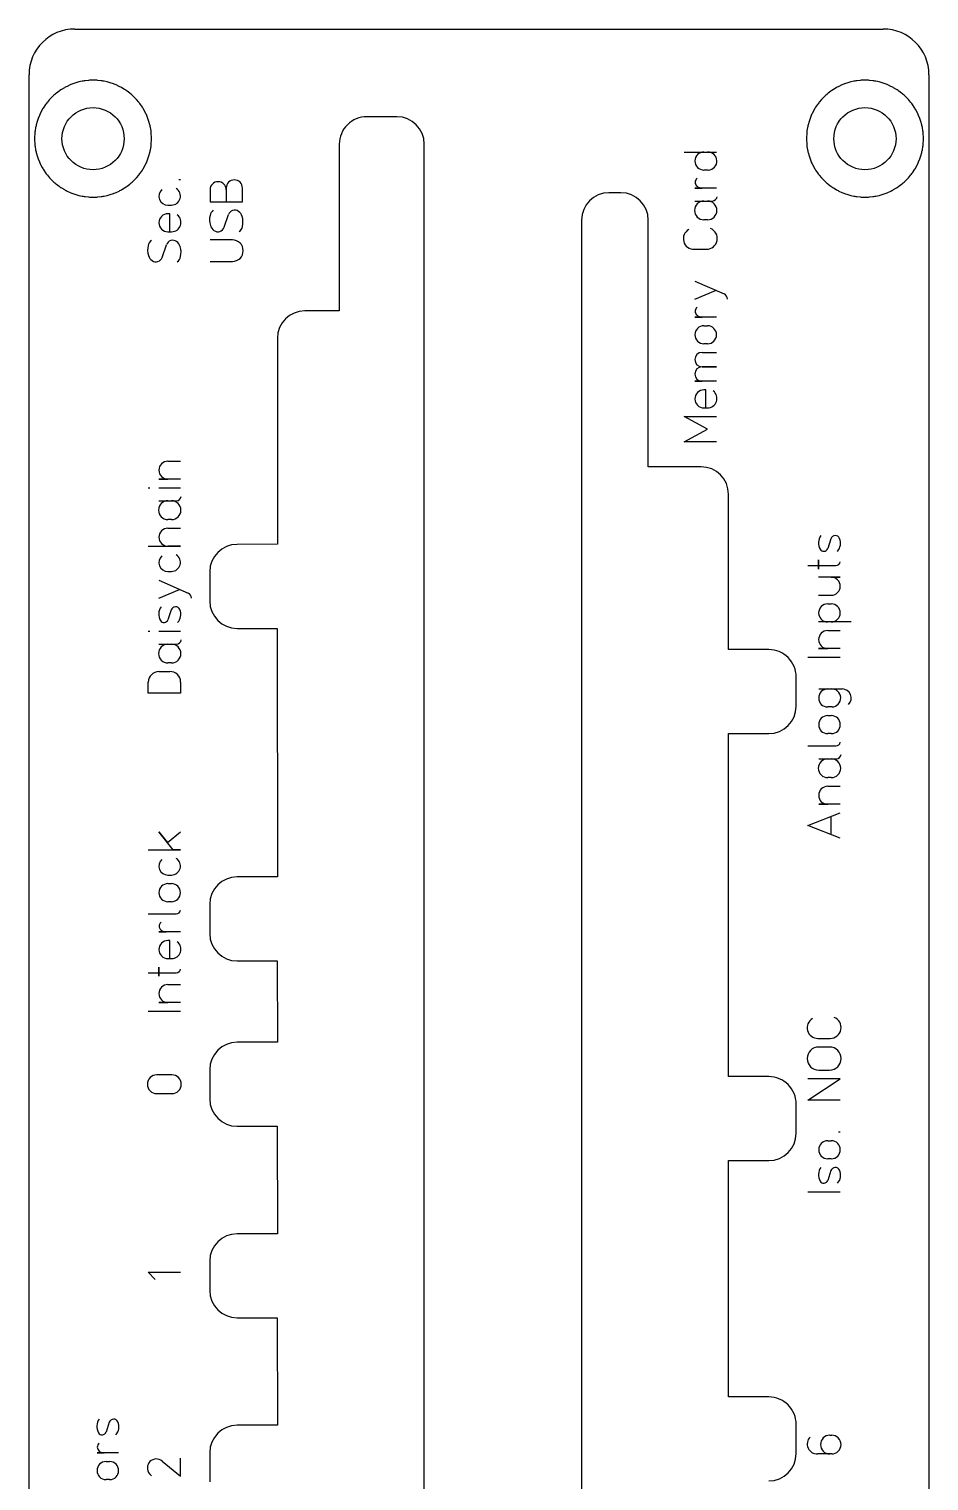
# Model space of a CAD drawing. Header units: millimetres. Extents: x 0 to 49, y 0 to 165.
# Drawn here: x 0 to 49.2, y 85.5 to 165 of the extents above; entities that cross this region are included whole.
import ezdxf

# ---------------------------------------------------------------- set-up
doc = ezdxf.new("R2010")
doc.units = ezdxf.units.MM
doc.layers.add('Gravur', color=7, linetype='CONTINUOUS')
doc.layers.add('Kontur', color=7, linetype='CONTINUOUS')

msp = doc.modelspace()

# ---------------------------------------------------------------- linework, layer by layer
at = {"layer": 'Gravur', "color": 7, "linetype": 'CONTINUOUS'}
for p, q in [((35.828, 158.26978), (37.10994, 158.26978)), ((36.91272, 158.26978), (37.603, 158.26978)), ((8.284, 156.74367), (8.18539, 156.74367)), ((37.14939, 157.28367), (36.91272, 157.28367)), ((9.898, 156.2025), (9.898, 155.55167)), ((10.7855, 156.30111), (10.7855, 155.55167)), ((11.673, 155.55167), (11.673, 156.30111)), ((37.603, 156.29767), (36.41967, 156.29767)), ((36.41967, 156.29767), (36.81411, 156.29767)), ((7.59472, 155.36367), (7.79194, 155.36367)), ((9.898, 155.55167), (11.673, 155.55167)), ((36.41967, 155.58822), (37.10994, 155.58822)), ((36.91272, 155.58822), (37.38606, 155.58822)), ((7.69333, 154.89078), (7.59472, 154.89078)), ((7.69333, 153.90467), (7.69333, 154.89078)), ((10.66717, 154.15161), (10.90383, 154.84189)), ((37.10994, 154.56267), (36.91272, 154.56267)), ((7.59472, 153.90467), (7.79194, 153.90467)), ((11.12078, 153.461), (9.898, 153.461)), ((7.28017, 152.50361), (7.51683, 153.19389)), ((36.38022, 152.94567), (37.05078, 152.94567)), ((9.898, 152.27767), (11.12078, 152.27767)), ((36.41867, 151.21078), (38.01617, 150.50078)), ((36.41867, 150.22467), (37.54283, 150.698)), ((37.602, 149.23767), (36.41867, 149.23767)), ((36.41867, 149.23767), (36.81311, 149.23767)), ((36.91172, 148.76378), (37.10894, 148.76378)), ((36.81211, 147.30344), (37.601, 147.30344)), ((37.10894, 147.77767), (36.91172, 147.77767)), ((36.81211, 146.51456), (37.601, 146.51456)), ((37.601, 146.51456), (36.81211, 146.51456)), ((37.601, 145.72567), (36.41767, 145.72567)), ((36.41767, 145.72567), (36.81211, 145.72567)), ((37.00833, 145.25178), (36.90972, 145.25178)), ((37.00833, 144.26567), (37.00833, 145.25178)), ((36.90972, 144.26567), (37.10694, 144.26567)), ((37.10694, 143.10194), (35.825, 143.79222)), ((35.825, 143.79222), (37.6, 143.79222)), ((35.825, 142.41167), (37.10694, 143.10194)), ((37.6, 142.41167), (35.825, 142.41167)), ((7.59372, 141.35178), (8.284, 141.35178)), ((6.509, 139.89267), (6.60761, 139.89267)), ((8.284, 140.36567), (7.10067, 140.36567)), ((7.10067, 140.36567), (7.59372, 140.36567)), ((7.10067, 139.89267), (8.284, 139.89267)), ((7.10067, 139.18322), (7.79094, 139.18322)), ((7.59372, 139.18322), (8.06706, 139.18322)), ((7.79094, 138.15767), (7.59372, 138.15767)), ((7.59372, 137.68478), (8.284, 137.68478)), ((6.509, 136.69867), (8.284, 136.69867)), ((8.284, 136.69867), (7.59372, 136.69867)), ((43.85822, 137.10594), (43.68072, 136.57344)), ((43.18767, 135.64717), (43.18767, 135.943)), ((43.18767, 135.943), (43.18767, 135.44994)), ((7.59472, 135.31867), (7.79194, 135.31867)), ((42.596, 135.64717), (43.18767, 135.64717)), ((43.18767, 135.44994), (43.18767, 135.64717)), ((43.18767, 135.64717), (44.13433, 135.64717)), ((7.10167, 134.84578), (8.69917, 134.13578)), ((7.10167, 133.85967), (8.22583, 134.333)), ((44.371, 134.99678), (43.18767, 134.99678)), ((43.87794, 134.99678), (44.371, 134.99678)), ((43.18767, 134.01067), (43.87794, 134.01067)), ((43.68072, 133.53778), (43.87794, 133.53778)), ((7.77222, 133.20794), (7.59472, 132.67544)), ((6.51, 132.04367), (6.60861, 132.04367)), ((7.10167, 132.04367), (8.285, 132.04367)), ((43.87794, 132.55167), (43.18767, 132.55167)), ((44.96267, 132.55167), (43.68072, 132.55167)), ((43.68072, 132.07878), (44.371, 132.07878)), ((7.10167, 131.33322), (7.79194, 131.33322)), ((7.59472, 131.33322), (8.06806, 131.33322)), ((42.596, 130.61967), (44.371, 130.61967)), ((44.371, 131.09267), (43.18767, 131.09267)), ((43.18767, 131.09267), (43.68072, 131.09267)), ((7.10267, 129.834), (7.69433, 129.834)), ((7.79194, 130.30767), (7.59472, 130.30767)), ((6.511, 128.65067), (6.511, 129.26206)), ((8.286, 129.26206), (8.286, 128.65067)), ((43.18867, 128.88478), (43.87894, 128.88478)), ((43.68172, 128.88478), (44.47061, 128.88478)), ((8.286, 128.65067), (6.511, 128.65067)), ((43.91839, 127.89867), (43.68172, 127.89867)), ((43.68172, 127.42478), (43.87894, 127.42478)), ((43.87894, 126.43867), (43.68172, 126.43867)), ((42.597, 125.76767), (44.13533, 125.76767)), ((43.18967, 125.05722), (43.87994, 125.05722)), ((43.68272, 125.05722), (44.15606, 125.05722)), ((43.87994, 124.03167), (43.68272, 124.03167)), ((43.68272, 123.55778), (44.373, 123.55778)), ((44.373, 122.57167), (43.18967, 122.57167)), ((43.18967, 122.57167), (43.68272, 122.57167)), ((42.598, 121.40794), (44.373, 122.09822)), ((43.87994, 120.91489), (43.87994, 121.901)), ((7.88856, 120.08267), (7.09967, 121.06878)), ((7.09967, 121.06878), (7.573, 120.47711)), ((7.573, 120.47711), (8.283, 121.06878)), ((44.373, 120.71767), (42.598, 121.40794)), ((6.508, 120.08267), (8.283, 120.08267)), ((8.283, 120.08267), (7.88856, 120.08267)), ((7.59372, 118.70267), (7.79094, 118.70267)), ((7.59372, 118.22978), (7.79094, 118.22978)), ((7.79094, 117.24367), (7.59372, 117.24367)), ((6.51, 116.57367), (8.04833, 116.57367)), ((8.285, 115.58767), (7.10167, 115.58767)), ((7.10167, 115.58767), (7.49611, 115.58767)), ((7.69333, 115.11378), (7.59472, 115.11378)), ((7.69333, 114.12767), (7.69333, 115.11378)), ((7.10267, 113.35817), (7.10267, 113.654)), ((7.10267, 113.654), (7.10267, 113.16094)), ((7.59472, 114.12767), (7.79194, 114.12767)), ((6.511, 113.35817), (7.10267, 113.35817)), ((7.10267, 113.16094), (7.10267, 113.35817)), ((7.10267, 113.35817), (8.04933, 113.35817)), ((7.59572, 112.70678), (8.286, 112.70678)), ((6.511, 111.24667), (8.286, 111.24667)), ((8.286, 111.72067), (7.10267, 111.72067)), ((7.10267, 111.72067), (7.59572, 111.72067)), ((43.15022, 109.76367), (43.82078, 109.76367)), ((43.78133, 109.29089), (43.18967, 109.29089)), ((7.81267, 107.76322), (6.98433, 107.76322)), ((42.598, 106.37267), (44.373, 107.556)), ((44.373, 107.556), (42.598, 107.556)), ((43.18967, 108.02867), (43.78133, 108.02867)), ((6.98433, 106.73767), (7.81267, 106.73767)), ((44.373, 106.37267), (42.598, 106.37267)), ((43.68272, 104.16278), (43.87994, 104.16278)), ((44.373, 104.63667), (44.27439, 104.63667)), ((43.87994, 103.17667), (43.68272, 103.17667)), ((43.86022, 102.52494), (43.68272, 101.99244)), ((42.598, 101.36067), (44.373, 101.36067)), ((6.90544, 96.57367), (6.511, 96.96811)), ((6.511, 96.96811), (8.286, 96.96811)), ((4.38822, 88.75394), (4.21072, 88.22144)), ((43.80106, 88.04422), (43.89967, 88.04422)), ((4.901, 87.07767), (3.71767, 87.07767)), ((3.71767, 87.07767), (4.11211, 87.07767)), ((7.28017, 86.626), (8.286, 85.79767)), ((8.286, 85.79767), (8.286, 86.78378)), ((43.89967, 87.01867), (43.1305, 87.01867)), ((4.21072, 86.60478), (4.40794, 86.60478)), ((6.6885, 85.81739), (6.58989, 85.93572)), ((4.40794, 85.61867), (4.21072, 85.61867))]:
    msp.add_line(p, q, dxfattribs=at)
for centre, radius, start, end in [((36.91272, 157.77672), 0.49306, 90, 270), ((37.12967, 157.77672), 0.49345, -87.70939, 92.29061), ((10.34175, 156.2025), 0.44375, 0, 180), ((11.22925, 156.30111), 0.44375, 0, 180), ((36.71635, 156.61322), 0.28085, 129.42406, 230.57594), ((7.59134, 155.85263), 0.48898, 132.74595, 270.39666), ((7.79154, 155.85362), 0.48996, 270.04758, 418.39092), ((36.8141, 156.73349), 0.43583, 230.69073, 270.00162), ((37.35953, 155.87416), 0.28717, 275.29897, 350.11981), ((10.3554, 154.70351), 0.46798, 126.73449, 167.79505), ((11.24564, 154.72626), 0.36084, 54.32844, 161.30934), ((11.14863, 154.59131), 0.52704, 16.75938, 54.31597), ((36.91272, 155.07544), 0.51278, 90, 270), ((37.10994, 155.07544), 0.51278, -90, 90), ((7.59472, 154.39772), 0.49306, 90, 270), ((7.79236, 154.42171), 0.51704, 269.95424, 412.44599), ((10.98628, 154.56485), 1.11392, 167.68434, 196.40648), ((10.42237, 154.40219), 0.52704, 196.75938, 234.31597), ((10.32536, 154.26724), 0.36084, 234.32844, 341.30934), ((11.2156, 154.28999), 0.46798, 306.73449, 347.79505), ((10.58472, 154.42865), 1.11392, -12.31566, 16.40648), ((6.9684, 153.05551), 0.46798, 126.73449, 167.79505), ((7.85864, 153.07826), 0.36084, 54.32844, 161.30934), ((7.76163, 152.94331), 0.52704, 16.75938, 54.31597), ((11.12078, 152.86933), 0.59167, 270, 450), ((36.36318, 153.52372), 0.5783, 118.82122, 271.68902), ((37.04979, 153.53837), 0.5927, 270.09515, 428.42706), ((7.59928, 152.91685), 1.11392, 167.68434, 196.40648), ((7.03537, 152.75419), 0.52704, 196.75938, 234.31597), ((7.19772, 152.78065), 1.11392, -12.31566, 16.40648), ((6.93836, 152.61924), 0.36084, 234.32844, 341.30934), ((7.8286, 152.64199), 0.46798, 306.73449, 347.79505), ((37.89487, 150.22769), 0.29881, -0.58046, 66.05092), ((36.71535, 149.55322), 0.28085, 129.42406, 230.57594), ((36.91172, 148.27072), 0.49306, 90, 270), ((36.8131, 149.67349), 0.43583, 230.69073, 270.00162), ((37.10894, 148.27072), 0.49306, -90, 90), ((36.81211, 146.909), 0.39444, 90, 270), ((36.81211, 146.12011), 0.39444, 90, 270), ((36.90972, 144.75872), 0.49306, 90, 270), ((37.10736, 144.78271), 0.51704, 269.95424, 412.44599), ((7.59372, 140.85872), 0.49306, 90, 270), ((7.59372, 138.67044), 0.51278, 90, 270), ((7.79094, 138.67044), 0.51278, -90, 90), ((8.04053, 139.46916), 0.28717, 275.29897, 350.11981), ((7.59372, 137.19172), 0.49306, 90, 270), ((43.8748, 136.87775), 0.69866, 144.50145, 209.47297), ((44.09859, 137.02702), 0.25299, 22.94873, 161.82316), ((43.71484, 136.86359), 0.67009, 318.05192, 383.02344), ((7.59134, 135.80763), 0.48898, 132.74595, 270.39666), ((7.79154, 135.80862), 0.48996, 270.04758, 418.39092), ((43.46499, 136.64448), 0.22712, 209.10762, 341.77304), ((44.1344, 135.8877), 0.24053, 269.98432, 349.62682), ((43.87794, 134.50372), 0.49306, 270, 450), ((8.57787, 133.86269), 0.29881, -0.58046, 66.05092), ((43.68072, 133.04472), 0.49306, 90, 270), ((43.87794, 133.04472), 0.49306, -90, 90), ((7.7888, 132.97975), 0.69866, 144.50145, 209.47297), ((8.01259, 133.12902), 0.25299, 22.94873, 161.82316), ((7.62884, 132.96559), 0.67009, 318.05192, 383.02344), ((7.37899, 132.74648), 0.22712, 209.10762, 341.77304), ((43.68072, 131.58572), 0.49306, 90, 270), ((7.59472, 130.82044), 0.51278, 90, 270), ((7.79194, 130.82044), 0.51278, -90, 90), ((8.04153, 131.61916), 0.28717, 275.29897, 350.11981), ((7.10548, 129.23909), 0.59492, 90.27068, 177.78728), ((7.71468, 129.26304), 0.57132, -0.09907, 92.04111), ((43.68172, 128.39172), 0.49306, 90, 270), ((43.89867, 128.39172), 0.49345, -87.70939, 92.29061), ((44.47324, 128.38755), 0.49724, -44.87369, 90.30252), ((43.68172, 126.93172), 0.49306, 90, 270), ((43.87894, 126.93172), 0.49306, -90, 90), ((44.1354, 126.0082), 0.24053, 269.98432, 349.62682), ((43.68272, 124.54444), 0.51278, 90, 270), ((43.87994, 124.54444), 0.51278, -90, 90), ((44.12953, 125.34316), 0.28717, 275.29897, 350.11981), ((43.68272, 123.06472), 0.49306, 90, 270), ((7.59034, 119.19163), 0.48898, 132.74595, 270.39666), ((7.79054, 119.19262), 0.48996, 270.04758, 418.39092), ((7.59372, 117.73672), 0.49306, 90, 270), ((7.79094, 117.73672), 0.49306, -90, 90), ((7.39835, 115.90322), 0.28085, 129.42406, 230.57594), ((8.0484, 116.8142), 0.24053, 269.98432, 349.62682), ((7.4961, 116.02349), 0.43583, 230.69073, 270.00162), ((7.59472, 114.62072), 0.49306, 90, 270), ((7.79236, 114.64471), 0.51704, 269.95424, 412.44599), ((8.0494, 113.5987), 0.24053, 269.98432, 349.62682), ((7.59572, 112.21372), 0.49306, 90, 270), ((43.13318, 110.34172), 0.5783, 118.82122, 271.68902), ((43.81979, 110.35637), 0.5927, 270.09515, 428.42706), ((43.18967, 108.65978), 0.63111, 90, 270), ((43.78133, 108.65978), 0.63111, 270, 450), ((6.98433, 107.25044), 0.51278, 90, 270), ((7.81267, 107.25044), 0.51278, 270, 450), ((43.68272, 103.66972), 0.49306, 90, 270), ((43.87994, 103.66972), 0.49306, -90, 90), ((43.8768, 102.29675), 0.69866, 144.50145, 209.47297), ((44.10059, 102.44602), 0.25299, 22.94873, 161.82316), ((43.71684, 102.28259), 0.67009, 318.05192, 383.02344), ((43.46699, 102.06348), 0.22712, 209.10762, 341.77304), ((4.4048, 88.52575), 0.69866, 144.50145, 209.47297), ((3.99499, 88.29248), 0.22712, 209.10762, 341.77304), ((4.62859, 88.67502), 0.25299, 22.94873, 161.82316), ((4.24484, 88.51159), 0.67009, 318.05192, 383.02344), ((4.01435, 87.39322), 0.28085, 129.42406, 230.57594), ((43.10871, 87.56493), 0.5467, 135.86651, 272.28449), ((43.80106, 87.53144), 0.51278, 90, 270), ((43.89967, 87.53144), 0.51278, -90, 90), ((4.1121, 87.51349), 0.43583, 230.69073, 270.00162), ((6.96042, 86.25547), 0.48942, 49.20759, 220.79241), ((4.21072, 86.11172), 0.49306, 90, 270), ((4.40794, 86.11172), 0.49306, -90, 90)]:
    msp.add_arc(centre, radius, start, end, dxfattribs=at)
at = {"layer": 'Kontur', "color": 7, "linetype": 'CONTINUOUS'}
for p, q in [((2.5, 165), (2.5, 165)), ((2.5, 165), (46.72, 165)), ((0, 2.5), (0, 162.5)), ((2.72, 162.102), (2.666, 162.089)), ((2.72, 162.102), (2.666, 162.089)), ((2.9, 162.142), (2.72, 162.102)), ((2.9, 162.142), (2.72, 162.102)), ((2.954, 162.153), (2.9, 162.142)), ((2.954, 162.153), (2.9, 162.142)), ((3.008, 162.162), (2.954, 162.153)), ((3.008, 162.162), (2.954, 162.153)), ((3.062, 162.169), (3.008, 162.162)), ((3.062, 162.169), (3.008, 162.162)), ((3.245, 162.189), (3.062, 162.169)), ((3.245, 162.189), (3.062, 162.169)), ((3.299, 162.194), (3.245, 162.189)), ((3.299, 162.194), (3.245, 162.189)), ((3.353, 162.197), (3.299, 162.194)), ((3.353, 162.197), (3.299, 162.194)), ((3.408, 162.198), (3.353, 162.197)), ((3.408, 162.198), (3.353, 162.197)), ((3.592, 162.198), (3.408, 162.198)), ((3.592, 162.198), (3.408, 162.198)), ((3.646, 162.197), (3.592, 162.198)), ((3.646, 162.197), (3.592, 162.198)), ((3.7, 162.194), (3.646, 162.197)), ((3.7, 162.194), (3.646, 162.197)), ((3.755, 162.189), (3.7, 162.194)), ((3.755, 162.189), (3.7, 162.194)), ((3.938, 162.169), (3.755, 162.189)), ((3.938, 162.169), (3.755, 162.189)), ((3.993, 162.162), (3.938, 162.169)), ((3.993, 162.162), (3.938, 162.169)), ((4.047, 162.153), (3.993, 162.162)), ((4.047, 162.153), (3.993, 162.162)), ((4.1, 162.142), (4.047, 162.153)), ((4.1, 162.142), (4.047, 162.153)), ((4.28, 162.102), (4.1, 162.142)), ((4.28, 162.102), (4.1, 162.142)), ((4.332, 162.09), (4.28, 162.102)), ((4.332, 162.09), (4.28, 162.102)), ((44.94, 162.102), (44.886, 162.089)), ((44.94, 162.102), (44.886, 162.089)), ((45.12, 162.142), (44.94, 162.102)), ((45.12, 162.142), (44.94, 162.102)), ((45.174, 162.153), (45.12, 162.142)), ((45.174, 162.153), (45.12, 162.142)), ((45.228, 162.162), (45.174, 162.153)), ((45.228, 162.162), (45.174, 162.153)), ((45.282, 162.169), (45.228, 162.162)), ((45.282, 162.169), (45.228, 162.162)), ((45.465, 162.189), (45.282, 162.169)), ((45.465, 162.189), (45.282, 162.169)), ((45.519, 162.194), (45.465, 162.189)), ((45.519, 162.194), (45.465, 162.189)), ((45.573, 162.197), (45.519, 162.194)), ((45.573, 162.197), (45.519, 162.194)), ((45.628, 162.198), (45.573, 162.197)), ((45.628, 162.198), (45.573, 162.197)), ((45.812, 162.198), (45.628, 162.198)), ((45.812, 162.198), (45.628, 162.198)), ((45.866, 162.197), (45.812, 162.198)), ((45.866, 162.197), (45.812, 162.198)), ((45.92, 162.194), (45.866, 162.197)), ((45.92, 162.194), (45.866, 162.197)), ((45.975, 162.189), (45.92, 162.194)), ((45.975, 162.189), (45.92, 162.194)), ((46.158, 162.169), (45.975, 162.189)), ((46.158, 162.169), (45.975, 162.189)), ((46.213, 162.162), (46.158, 162.169)), ((46.213, 162.162), (46.158, 162.169)), ((46.267, 162.153), (46.213, 162.162)), ((46.267, 162.153), (46.213, 162.162)), ((46.32, 162.142), (46.267, 162.153)), ((46.32, 162.142), (46.267, 162.153)), ((46.5, 162.102), (46.32, 162.142)), ((46.5, 162.102), (46.32, 162.142)), ((46.552, 162.09), (46.5, 162.102)), ((46.552, 162.09), (46.5, 162.102)), ((49.22, 162.5), (49.22, 162.5)), ((49.22, 162.5), (49.22, 2.5)), ((1.363, 161.381), (1.23, 161.254)), ((1.363, 161.381), (1.23, 161.254)), ((1.41, 161.424), (1.363, 161.381)), ((1.41, 161.424), (1.363, 161.381)), ((1.452, 161.459), (1.41, 161.424)), ((1.452, 161.459), (1.41, 161.424)), ((1.495, 161.493), (1.452, 161.459)), ((1.495, 161.493), (1.452, 161.459)), ((1.642, 161.604), (1.495, 161.493)), ((1.642, 161.604), (1.495, 161.493)), ((1.681, 161.633), (1.642, 161.604)), ((1.681, 161.633), (1.642, 161.604)), ((1.773, 161.693), (1.681, 161.633)), ((1.773, 161.693), (1.681, 161.633)), ((1.931, 161.788), (1.773, 161.693)), ((1.931, 161.788), (1.773, 161.693)), ((1.978, 161.815), (1.931, 161.788)), ((1.978, 161.815), (1.931, 161.788)), ((2.027, 161.84), (1.978, 161.815)), ((2.027, 161.84), (1.978, 161.815)), ((2.076, 161.864), (2.027, 161.84)), ((2.076, 161.864), (2.027, 161.84)), ((2.243, 161.941), (2.076, 161.864)), ((2.243, 161.941), (2.076, 161.864)), ((2.287, 161.961), (2.243, 161.941)), ((2.287, 161.961), (2.243, 161.941)), ((2.338, 161.981), (2.287, 161.961)), ((2.338, 161.981), (2.287, 161.961)), ((2.389, 162), (2.338, 161.981)), ((2.389, 162), (2.338, 161.981)), ((2.563, 162.059), (2.389, 162)), ((2.563, 162.059), (2.389, 162)), ((2.614, 162.075), (2.563, 162.059)), ((2.614, 162.075), (2.563, 162.059)), ((2.666, 162.089), (2.614, 162.075)), ((2.666, 162.089), (2.614, 162.075)), ((4.385, 162.075), (4.332, 162.09)), ((4.385, 162.075), (4.332, 162.09)), ((4.437, 162.059), (4.385, 162.075)), ((4.437, 162.059), (4.385, 162.075)), ((4.611, 162), (4.437, 162.059)), ((4.611, 162), (4.437, 162.059)), ((4.656, 161.983), (4.611, 162)), ((4.656, 161.983), (4.611, 162)), ((4.707, 161.963), (4.656, 161.983)), ((4.707, 161.963), (4.656, 161.983)), ((4.757, 161.941), (4.707, 161.963)), ((4.757, 161.941), (4.707, 161.963)), ((4.924, 161.864), (4.757, 161.941)), ((4.924, 161.864), (4.757, 161.941)), ((4.973, 161.84), (4.924, 161.864)), ((4.973, 161.84), (4.924, 161.864)), ((5.021, 161.815), (4.973, 161.84)), ((5.021, 161.815), (4.973, 161.84)), ((5.069, 161.788), (5.021, 161.815)), ((5.069, 161.788), (5.021, 161.815)), ((5.227, 161.693), (5.069, 161.788)), ((5.227, 161.693), (5.069, 161.788)), ((5.268, 161.667), (5.227, 161.693)), ((5.268, 161.667), (5.227, 161.693)), ((5.314, 161.636), (5.268, 161.667)), ((5.314, 161.636), (5.268, 161.667)), ((5.358, 161.604), (5.314, 161.636)), ((5.358, 161.604), (5.314, 161.636)), ((5.505, 161.493), (5.358, 161.604)), ((5.505, 161.493), (5.358, 161.604)), ((5.555, 161.454), (5.505, 161.493)), ((5.555, 161.454), (5.505, 161.493)), ((5.597, 161.418), (5.555, 161.454)), ((5.597, 161.418), (5.555, 161.454)), ((5.637, 161.381), (5.597, 161.418)), ((5.637, 161.381), (5.597, 161.418)), ((5.77, 161.254), (5.637, 161.381)), ((5.77, 161.254), (5.637, 161.381)), ((43.583, 161.381), (43.45, 161.254)), ((43.583, 161.381), (43.45, 161.254)), ((43.63, 161.424), (43.583, 161.381)), ((43.63, 161.424), (43.583, 161.381)), ((43.672, 161.459), (43.63, 161.424)), ((43.672, 161.459), (43.63, 161.424)), ((43.715, 161.493), (43.672, 161.459)), ((43.715, 161.493), (43.672, 161.459)), ((43.862, 161.604), (43.715, 161.493)), ((43.862, 161.604), (43.715, 161.493)), ((43.901, 161.633), (43.862, 161.604)), ((43.901, 161.633), (43.862, 161.604)), ((43.993, 161.693), (43.901, 161.633)), ((43.993, 161.693), (43.901, 161.633)), ((44.151, 161.788), (43.993, 161.693)), ((44.151, 161.788), (43.993, 161.693)), ((44.198, 161.815), (44.151, 161.788)), ((44.198, 161.815), (44.151, 161.788)), ((44.247, 161.84), (44.198, 161.815)), ((44.247, 161.84), (44.198, 161.815)), ((44.296, 161.864), (44.247, 161.84)), ((44.296, 161.864), (44.247, 161.84)), ((44.463, 161.941), (44.296, 161.864)), ((44.463, 161.941), (44.296, 161.864)), ((44.507, 161.961), (44.463, 161.941)), ((44.507, 161.961), (44.463, 161.941)), ((44.558, 161.981), (44.507, 161.961)), ((44.558, 161.981), (44.507, 161.961)), ((44.609, 162), (44.558, 161.981)), ((44.609, 162), (44.558, 161.981)), ((44.783, 162.059), (44.609, 162)), ((44.783, 162.059), (44.609, 162)), ((44.834, 162.075), (44.783, 162.059)), ((44.834, 162.075), (44.783, 162.059)), ((44.886, 162.089), (44.834, 162.075)), ((44.886, 162.089), (44.834, 162.075)), ((46.605, 162.075), (46.552, 162.09)), ((46.605, 162.075), (46.552, 162.09)), ((46.657, 162.059), (46.605, 162.075)), ((46.657, 162.059), (46.605, 162.075)), ((46.831, 162), (46.657, 162.059)), ((46.831, 162), (46.657, 162.059)), ((46.876, 161.983), (46.831, 162)), ((46.876, 161.983), (46.831, 162)), ((46.927, 161.963), (46.876, 161.983)), ((46.927, 161.963), (46.876, 161.983)), ((46.977, 161.941), (46.927, 161.963)), ((46.977, 161.941), (46.927, 161.963)), ((47.144, 161.864), (46.977, 161.941)), ((47.144, 161.864), (46.977, 161.941)), ((47.193, 161.84), (47.144, 161.864)), ((47.193, 161.84), (47.144, 161.864)), ((47.241, 161.815), (47.193, 161.84)), ((47.241, 161.815), (47.193, 161.84)), ((47.289, 161.788), (47.241, 161.815)), ((47.289, 161.788), (47.241, 161.815)), ((47.447, 161.693), (47.289, 161.788)), ((47.447, 161.693), (47.289, 161.788)), ((47.488, 161.667), (47.447, 161.693)), ((47.488, 161.667), (47.447, 161.693)), ((47.534, 161.636), (47.488, 161.667)), ((47.534, 161.636), (47.488, 161.667)), ((47.578, 161.604), (47.534, 161.636)), ((47.578, 161.604), (47.534, 161.636)), ((47.725, 161.493), (47.578, 161.604)), ((47.725, 161.493), (47.578, 161.604)), ((47.775, 161.454), (47.725, 161.493)), ((47.775, 161.454), (47.725, 161.493)), ((47.817, 161.418), (47.775, 161.454)), ((47.817, 161.418), (47.775, 161.454)), ((47.857, 161.381), (47.817, 161.418)), ((47.857, 161.381), (47.817, 161.418)), ((47.99, 161.254), (47.857, 161.381)), ((47.99, 161.254), (47.857, 161.381)), ((0.718, 160.579), (0.632, 160.417)), ((0.718, 160.579), (0.632, 160.417)), ((0.744, 160.626), (0.718, 160.579)), ((0.744, 160.626), (0.718, 160.579)), ((0.773, 160.673), (0.744, 160.626)), ((0.773, 160.673), (0.744, 160.626)), ((0.802, 160.719), (0.773, 160.673)), ((0.802, 160.719), (0.773, 160.673)), ((0.906, 160.872), (0.802, 160.719)), ((0.906, 160.872), (0.802, 160.719)), ((0.936, 160.914), (0.906, 160.872)), ((0.936, 160.914), (0.906, 160.872)), ((0.969, 160.958), (0.936, 160.914)), ((0.969, 160.958), (0.936, 160.914)), ((1.004, 161), (0.969, 160.958)), ((1.004, 161), (0.969, 160.958)), ((1.123, 161.14), (1.004, 161)), ((1.123, 161.14), (1.004, 161)), ((1.154, 161.175), (1.123, 161.14)), ((1.154, 161.175), (1.123, 161.14)), ((1.191, 161.215), (1.154, 161.175)), ((1.191, 161.215), (1.154, 161.175)), ((1.23, 161.254), (1.191, 161.215)), ((1.23, 161.254), (1.191, 161.215)), ((5.803, 161.221), (5.77, 161.254)), ((5.803, 161.221), (5.77, 161.254)), ((5.841, 161.182), (5.803, 161.221)), ((5.841, 161.182), (5.803, 161.221)), ((5.877, 161.14), (5.841, 161.182)), ((5.877, 161.14), (5.841, 161.182)), ((5.996, 161), (5.877, 161.14)), ((5.996, 161), (5.877, 161.14)), ((6.029, 160.961), (5.996, 161)), ((6.029, 160.961), (5.996, 161)), ((6.062, 160.917), (6.029, 160.961)), ((6.062, 160.917), (6.029, 160.961)), ((6.094, 160.872), (6.062, 160.917)), ((6.094, 160.872), (6.062, 160.917)), ((6.198, 160.719), (6.094, 160.872)), ((6.198, 160.719), (6.094, 160.872)), ((6.227, 160.674), (6.198, 160.719)), ((6.227, 160.674), (6.198, 160.719)), ((6.255, 160.627), (6.227, 160.674)), ((6.255, 160.627), (6.227, 160.674)), ((6.282, 160.579), (6.255, 160.627)), ((6.282, 160.579), (6.255, 160.627)), ((6.368, 160.417), (6.282, 160.579)), ((6.368, 160.417), (6.282, 160.579)), ((42.938, 160.579), (42.852, 160.417)), ((42.938, 160.579), (42.852, 160.417)), ((42.964, 160.626), (42.938, 160.579)), ((42.964, 160.626), (42.938, 160.579)), ((42.993, 160.673), (42.964, 160.626)), ((42.993, 160.673), (42.964, 160.626)), ((43.022, 160.719), (42.993, 160.673)), ((43.022, 160.719), (42.993, 160.673)), ((43.126, 160.872), (43.022, 160.719)), ((43.126, 160.872), (43.022, 160.719)), ((43.156, 160.914), (43.126, 160.872)), ((43.156, 160.914), (43.126, 160.872)), ((43.189, 160.958), (43.156, 160.914)), ((43.189, 160.958), (43.156, 160.914)), ((43.224, 161), (43.189, 160.958)), ((43.224, 161), (43.189, 160.958)), ((43.343, 161.14), (43.224, 161)), ((43.343, 161.14), (43.224, 161)), ((43.374, 161.175), (43.343, 161.14)), ((43.374, 161.175), (43.343, 161.14)), ((43.411, 161.215), (43.374, 161.175)), ((43.411, 161.215), (43.374, 161.175)), ((43.45, 161.254), (43.411, 161.215)), ((43.45, 161.254), (43.411, 161.215)), ((48.023, 161.221), (47.99, 161.254)), ((48.023, 161.221), (47.99, 161.254)), ((48.061, 161.182), (48.023, 161.221)), ((48.061, 161.182), (48.023, 161.221)), ((48.097, 161.14), (48.061, 161.182)), ((48.097, 161.14), (48.061, 161.182)), ((48.216, 161), (48.097, 161.14)), ((48.216, 161), (48.097, 161.14)), ((48.249, 160.961), (48.216, 161)), ((48.249, 160.961), (48.216, 161)), ((48.282, 160.917), (48.249, 160.961)), ((48.282, 160.917), (48.249, 160.961)), ((48.314, 160.872), (48.282, 160.917)), ((48.314, 160.872), (48.282, 160.917)), ((48.418, 160.719), (48.314, 160.872)), ((48.418, 160.719), (48.314, 160.872)), ((48.447, 160.674), (48.418, 160.719)), ((48.447, 160.674), (48.418, 160.719)), ((48.475, 160.627), (48.447, 160.674)), ((48.475, 160.627), (48.447, 160.674)), ((48.502, 160.579), (48.475, 160.627)), ((48.502, 160.579), (48.475, 160.627)), ((48.588, 160.417), (48.502, 160.579)), ((48.588, 160.417), (48.502, 160.579)), ((0.394, 159.763), (0.38, 159.71)), ((0.394, 159.763), (0.38, 159.71)), ((0.443, 159.941), (0.394, 159.763)), ((0.443, 159.941), (0.394, 159.763)), ((0.458, 159.994), (0.443, 159.941)), ((0.458, 159.994), (0.443, 159.941)), ((0.476, 160.046), (0.458, 159.994)), ((0.476, 160.046), (0.458, 159.994)), ((0.495, 160.097), (0.476, 160.046)), ((0.495, 160.097), (0.476, 160.046)), ((0.563, 160.268), (0.495, 160.097)), ((0.563, 160.268), (0.495, 160.097)), ((0.584, 160.319), (0.563, 160.268)), ((0.584, 160.319), (0.563, 160.268)), ((0.607, 160.368), (0.584, 160.319)), ((0.607, 160.368), (0.584, 160.319)), ((0.632, 160.417), (0.607, 160.368)), ((0.632, 160.417), (0.607, 160.368)), ((6.393, 160.368), (6.368, 160.417)), ((6.393, 160.368), (6.368, 160.417)), ((6.416, 160.319), (6.393, 160.368)), ((6.416, 160.319), (6.393, 160.368)), ((6.437, 160.268), (6.416, 160.319)), ((6.437, 160.268), (6.416, 160.319)), ((6.505, 160.097), (6.437, 160.268)), ((6.505, 160.097), (6.437, 160.268)), ((6.524, 160.046), (6.505, 160.097)), ((6.524, 160.046), (6.505, 160.097)), ((6.542, 159.994), (6.524, 160.046)), ((6.542, 159.994), (6.524, 160.046)), ((6.557, 159.941), (6.542, 159.994)), ((6.557, 159.941), (6.542, 159.994)), ((6.606, 159.763), (6.557, 159.941)), ((6.606, 159.763), (6.557, 159.941)), ((6.618, 159.718), (6.606, 159.763)), ((6.618, 159.718), (6.606, 159.763)), ((6.63, 159.664), (6.618, 159.718)), ((6.63, 159.664), (6.618, 159.718)), ((20.12, 160.2), (18.47, 160.199)), ((20.12, 160.2), (20.12, 160.2)), ((42.614, 159.763), (42.6, 159.71)), ((42.614, 159.763), (42.6, 159.71)), ((42.663, 159.941), (42.614, 159.763)), ((42.663, 159.941), (42.614, 159.763)), ((42.678, 159.994), (42.663, 159.941)), ((42.678, 159.994), (42.663, 159.941)), ((42.696, 160.046), (42.678, 159.994)), ((42.696, 160.046), (42.678, 159.994)), ((42.715, 160.097), (42.696, 160.046)), ((42.715, 160.097), (42.696, 160.046)), ((42.783, 160.268), (42.715, 160.097)), ((42.783, 160.268), (42.715, 160.097)), ((42.804, 160.319), (42.783, 160.268)), ((42.804, 160.319), (42.783, 160.268)), ((42.827, 160.368), (42.804, 160.319)), ((42.827, 160.368), (42.804, 160.319)), ((42.852, 160.417), (42.827, 160.368)), ((42.852, 160.417), (42.827, 160.368)), ((48.613, 160.368), (48.588, 160.417)), ((48.613, 160.368), (48.588, 160.417)), ((48.636, 160.319), (48.613, 160.368)), ((48.636, 160.319), (48.613, 160.368)), ((48.657, 160.268), (48.636, 160.319)), ((48.657, 160.268), (48.636, 160.319)), ((48.725, 160.097), (48.657, 160.268)), ((48.725, 160.097), (48.657, 160.268)), ((48.744, 160.046), (48.725, 160.097)), ((48.744, 160.046), (48.725, 160.097)), ((48.762, 159.994), (48.744, 160.046)), ((48.762, 159.994), (48.744, 160.046)), ((48.777, 159.941), (48.762, 159.994)), ((48.777, 159.941), (48.762, 159.994)), ((48.826, 159.763), (48.777, 159.941)), ((48.826, 159.763), (48.777, 159.941)), ((48.838, 159.718), (48.826, 159.763)), ((48.838, 159.718), (48.826, 159.763)), ((48.85, 159.664), (48.838, 159.718)), ((48.85, 159.664), (48.838, 159.718)), ((0.302, 159.081), (0.3, 159.027)), ((0.302, 159.081), (0.3, 159.027)), ((0.3, 159.027), (0.3, 158.972)), ((0.3, 159.027), (0.3, 158.972)), ((0.3, 158.972), (0.302, 158.919)), ((0.3, 158.972), (0.302, 158.919)), ((0.312, 159.265), (0.302, 159.081)), ((0.312, 159.265), (0.302, 159.081)), ((0.302, 158.919), (0.312, 158.735)), ((0.302, 158.919), (0.312, 158.735)), ((0.316, 159.321), (0.312, 159.265)), ((0.316, 159.321), (0.312, 159.265)), ((0.322, 159.375), (0.316, 159.321)), ((0.322, 159.375), (0.316, 159.321)), ((0.33, 159.429), (0.322, 159.375)), ((0.33, 159.429), (0.322, 159.375)), ((0.36, 159.61), (0.33, 159.429)), ((0.36, 159.61), (0.33, 159.429)), ((0.369, 159.657), (0.36, 159.61)), ((0.369, 159.657), (0.36, 159.61)), ((0.38, 159.71), (0.369, 159.657)), ((0.38, 159.71), (0.369, 159.657)), ((6.64, 159.61), (6.63, 159.664)), ((6.64, 159.61), (6.63, 159.664)), ((6.67, 159.429), (6.64, 159.61)), ((6.67, 159.429), (6.64, 159.61)), ((6.678, 159.374), (6.67, 159.429)), ((6.678, 159.374), (6.67, 159.429)), ((6.684, 159.32), (6.678, 159.374)), ((6.684, 159.32), (6.678, 159.374)), ((6.688, 159.265), (6.684, 159.32)), ((6.688, 159.265), (6.684, 159.32)), ((6.698, 159.081), (6.688, 159.265)), ((6.698, 159.081), (6.688, 159.265)), ((6.688, 158.735), (6.698, 158.919)), ((6.688, 158.735), (6.698, 158.919)), ((6.7, 159.028), (6.698, 159.081)), ((6.7, 159.028), (6.698, 159.081)), ((6.698, 158.919), (6.7, 158.973)), ((6.698, 158.919), (6.7, 158.973)), ((6.7, 158.973), (6.7, 159.028)), ((6.7, 158.973), (6.7, 159.028)), ((42.522, 159.081), (42.52, 159.027)), ((42.522, 159.081), (42.52, 159.027)), ((42.52, 159.027), (42.52, 158.972)), ((42.52, 159.027), (42.52, 158.972)), ((42.52, 158.972), (42.522, 158.919)), ((42.52, 158.972), (42.522, 158.919)), ((42.532, 159.265), (42.522, 159.081)), ((42.532, 159.265), (42.522, 159.081)), ((42.522, 158.919), (42.532, 158.735)), ((42.522, 158.919), (42.532, 158.735)), ((42.536, 159.321), (42.532, 159.265)), ((42.536, 159.321), (42.532, 159.265)), ((42.542, 159.375), (42.536, 159.321)), ((42.542, 159.375), (42.536, 159.321)), ((42.55, 159.429), (42.542, 159.375)), ((42.55, 159.429), (42.542, 159.375)), ((42.58, 159.61), (42.55, 159.429)), ((42.58, 159.61), (42.55, 159.429)), ((42.589, 159.657), (42.58, 159.61)), ((42.589, 159.657), (42.58, 159.61)), ((42.6, 159.71), (42.589, 159.657)), ((42.6, 159.71), (42.589, 159.657)), ((48.86, 159.61), (48.85, 159.664)), ((48.86, 159.61), (48.85, 159.664)), ((48.89, 159.429), (48.86, 159.61)), ((48.89, 159.429), (48.86, 159.61)), ((48.898, 159.374), (48.89, 159.429)), ((48.898, 159.374), (48.89, 159.429)), ((48.904, 159.32), (48.898, 159.374)), ((48.904, 159.32), (48.898, 159.374)), ((48.908, 159.265), (48.904, 159.32)), ((48.908, 159.265), (48.904, 159.32)), ((48.918, 159.081), (48.908, 159.265)), ((48.918, 159.081), (48.908, 159.265)), ((48.908, 158.735), (48.918, 158.919)), ((48.908, 158.735), (48.918, 158.919)), ((48.92, 159.028), (48.918, 159.081)), ((48.92, 159.028), (48.918, 159.081)), ((48.918, 158.919), (48.92, 158.973)), ((48.918, 158.919), (48.92, 158.973)), ((48.92, 158.973), (48.92, 159.028)), ((48.92, 158.973), (48.92, 159.028)), ((0.312, 158.735), (0.316, 158.68)), ((0.312, 158.735), (0.316, 158.68)), ((0.316, 158.68), (0.322, 158.626)), ((0.316, 158.68), (0.322, 158.626)), ((0.322, 158.626), (0.33, 158.571)), ((0.322, 158.626), (0.33, 158.571)), ((0.33, 158.571), (0.36, 158.39)), ((0.33, 158.571), (0.36, 158.39)), ((0.36, 158.39), (0.37, 158.336)), ((0.36, 158.39), (0.37, 158.336)), ((0.37, 158.336), (0.382, 158.282)), ((0.37, 158.336), (0.382, 158.282)), ((0.382, 158.282), (0.394, 158.237)), ((0.382, 158.282), (0.394, 158.237)), ((0.394, 158.237), (0.443, 158.059)), ((0.394, 158.237), (0.443, 158.059)), ((6.557, 158.059), (6.606, 158.237)), ((6.557, 158.059), (6.606, 158.237)), ((6.606, 158.237), (6.62, 158.29)), ((6.606, 158.237), (6.62, 158.29)), ((6.62, 158.29), (6.631, 158.343)), ((6.62, 158.29), (6.631, 158.343)), ((6.631, 158.343), (6.64, 158.39)), ((6.631, 158.343), (6.64, 158.39)), ((6.64, 158.39), (6.67, 158.571)), ((6.64, 158.39), (6.67, 158.571)), ((6.67, 158.571), (6.678, 158.625)), ((6.67, 158.571), (6.678, 158.625)), ((6.678, 158.625), (6.684, 158.679)), ((6.678, 158.625), (6.684, 158.679)), ((6.684, 158.679), (6.688, 158.735)), ((6.684, 158.679), (6.688, 158.735)), ((16.97, 158.7), (16.97, 158.7)), ((16.97, 158.7), (16.97, 149.575)), ((21.62, 5), (21.619, 158.7)), ((42.532, 158.735), (42.536, 158.68)), ((42.532, 158.735), (42.536, 158.68)), ((42.536, 158.68), (42.542, 158.626)), ((42.536, 158.68), (42.542, 158.626)), ((42.542, 158.626), (42.55, 158.571)), ((42.542, 158.626), (42.55, 158.571)), ((42.55, 158.571), (42.58, 158.39)), ((42.55, 158.571), (42.58, 158.39)), ((42.58, 158.39), (42.59, 158.336)), ((42.58, 158.39), (42.59, 158.336)), ((42.59, 158.336), (42.602, 158.282)), ((42.59, 158.336), (42.602, 158.282)), ((42.602, 158.282), (42.614, 158.237)), ((42.602, 158.282), (42.614, 158.237)), ((42.614, 158.237), (42.663, 158.059)), ((42.614, 158.237), (42.663, 158.059)), ((48.777, 158.059), (48.826, 158.237)), ((48.777, 158.059), (48.826, 158.237)), ((48.826, 158.237), (48.84, 158.29)), ((48.826, 158.237), (48.84, 158.29)), ((48.84, 158.29), (48.851, 158.343)), ((48.84, 158.29), (48.851, 158.343)), ((48.851, 158.343), (48.86, 158.39)), ((48.851, 158.343), (48.86, 158.39)), ((48.86, 158.39), (48.89, 158.571)), ((48.86, 158.39), (48.89, 158.571)), ((48.89, 158.571), (48.898, 158.625)), ((48.89, 158.571), (48.898, 158.625)), ((48.898, 158.625), (48.904, 158.679)), ((48.898, 158.625), (48.904, 158.679)), ((48.904, 158.679), (48.908, 158.735)), ((48.904, 158.679), (48.908, 158.735)), ((0.443, 158.059), (0.458, 158.006)), ((0.443, 158.059), (0.458, 158.006)), ((0.458, 158.006), (0.476, 157.954)), ((0.458, 158.006), (0.476, 157.954)), ((0.476, 157.954), (0.495, 157.903)), ((0.476, 157.954), (0.495, 157.903)), ((0.495, 157.903), (0.563, 157.732)), ((0.495, 157.903), (0.563, 157.732)), ((0.563, 157.732), (0.584, 157.681)), ((0.563, 157.732), (0.584, 157.681)), ((0.584, 157.681), (0.607, 157.632)), ((0.584, 157.681), (0.607, 157.632)), ((0.607, 157.632), (0.632, 157.583)), ((0.607, 157.632), (0.632, 157.583)), ((0.632, 157.583), (0.718, 157.421)), ((0.632, 157.583), (0.718, 157.421)), ((0.718, 157.421), (0.745, 157.373)), ((0.718, 157.421), (0.745, 157.373)), ((0.745, 157.373), (0.773, 157.326)), ((0.745, 157.373), (0.773, 157.326)), ((6.198, 157.281), (6.227, 157.327)), ((6.198, 157.281), (6.227, 157.327)), ((6.227, 157.327), (6.256, 157.374)), ((6.227, 157.327), (6.256, 157.374)), ((6.256, 157.374), (6.282, 157.421)), ((6.256, 157.374), (6.282, 157.421)), ((6.282, 157.421), (6.368, 157.583)), ((6.282, 157.421), (6.368, 157.583)), ((6.368, 157.583), (6.393, 157.632)), ((6.368, 157.583), (6.393, 157.632)), ((6.393, 157.632), (6.416, 157.681)), ((6.393, 157.632), (6.416, 157.681)), ((6.416, 157.681), (6.437, 157.732)), ((6.416, 157.681), (6.437, 157.732)), ((6.437, 157.732), (6.505, 157.903)), ((6.437, 157.732), (6.505, 157.903)), ((6.505, 157.903), (6.524, 157.954)), ((6.505, 157.903), (6.524, 157.954)), ((6.524, 157.954), (6.542, 158.006)), ((6.524, 157.954), (6.542, 158.006)), ((6.542, 158.006), (6.557, 158.059)), ((6.542, 158.006), (6.557, 158.059)), ((42.663, 158.059), (42.678, 158.006)), ((42.663, 158.059), (42.678, 158.006)), ((42.678, 158.006), (42.696, 157.954)), ((42.678, 158.006), (42.696, 157.954)), ((42.696, 157.954), (42.715, 157.903)), ((42.696, 157.954), (42.715, 157.903)), ((42.715, 157.903), (42.783, 157.732)), ((42.715, 157.903), (42.783, 157.732)), ((42.783, 157.732), (42.804, 157.681)), ((42.783, 157.732), (42.804, 157.681)), ((42.804, 157.681), (42.827, 157.632)), ((42.804, 157.681), (42.827, 157.632)), ((42.827, 157.632), (42.852, 157.583)), ((42.827, 157.632), (42.852, 157.583)), ((42.852, 157.583), (42.938, 157.421)), ((42.852, 157.583), (42.938, 157.421)), ((42.938, 157.421), (42.965, 157.373)), ((42.938, 157.421), (42.965, 157.373)), ((42.965, 157.373), (42.993, 157.326)), ((42.965, 157.373), (42.993, 157.326)), ((48.418, 157.281), (48.447, 157.327)), ((48.418, 157.281), (48.447, 157.327)), ((48.447, 157.327), (48.476, 157.374)), ((48.447, 157.327), (48.476, 157.374)), ((48.476, 157.374), (48.502, 157.421)), ((48.476, 157.374), (48.502, 157.421)), ((48.502, 157.421), (48.588, 157.583)), ((48.502, 157.421), (48.588, 157.583)), ((48.588, 157.583), (48.613, 157.632)), ((48.588, 157.583), (48.613, 157.632)), ((48.613, 157.632), (48.636, 157.681)), ((48.613, 157.632), (48.636, 157.681)), ((48.636, 157.681), (48.657, 157.732)), ((48.636, 157.681), (48.657, 157.732)), ((48.657, 157.732), (48.725, 157.903)), ((48.657, 157.732), (48.725, 157.903)), ((48.725, 157.903), (48.744, 157.954)), ((48.725, 157.903), (48.744, 157.954)), ((48.744, 157.954), (48.762, 158.006)), ((48.744, 157.954), (48.762, 158.006)), ((48.762, 158.006), (48.777, 158.059)), ((48.762, 158.006), (48.777, 158.059)), ((0.773, 157.326), (0.802, 157.281)), ((0.773, 157.326), (0.802, 157.281)), ((0.802, 157.281), (0.906, 157.128)), ((0.802, 157.281), (0.906, 157.128)), ((0.906, 157.128), (0.938, 157.083)), ((0.906, 157.128), (0.938, 157.083)), ((0.938, 157.083), (0.971, 157.039)), ((0.938, 157.083), (0.971, 157.039)), ((0.971, 157.039), (1.004, 157)), ((0.971, 157.039), (1.004, 157)), ((1.004, 157), (1.123, 156.86)), ((1.004, 157), (1.123, 156.86)), ((1.123, 156.86), (1.159, 156.818)), ((1.123, 156.86), (1.159, 156.818)), ((1.159, 156.818), (1.197, 156.779)), ((1.159, 156.818), (1.197, 156.779)), ((1.197, 156.779), (1.23, 156.746)), ((1.197, 156.779), (1.23, 156.746)), ((1.23, 156.746), (1.363, 156.619)), ((1.23, 156.746), (1.363, 156.619)), ((1.363, 156.619), (1.403, 156.582)), ((1.363, 156.619), (1.403, 156.582)), ((1.403, 156.582), (1.445, 156.546)), ((1.403, 156.582), (1.445, 156.546)), ((1.445, 156.546), (1.495, 156.507)), ((1.445, 156.546), (1.495, 156.507)), ((5.505, 156.507), (5.548, 156.541)), ((5.505, 156.507), (5.548, 156.541)), ((5.548, 156.541), (5.59, 156.576)), ((5.548, 156.541), (5.59, 156.576)), ((5.59, 156.576), (5.637, 156.619)), ((5.59, 156.576), (5.637, 156.619)), ((5.637, 156.619), (5.77, 156.746)), ((5.637, 156.619), (5.77, 156.746)), ((5.77, 156.746), (5.809, 156.785)), ((5.77, 156.746), (5.809, 156.785)), ((5.809, 156.785), (5.846, 156.825)), ((5.809, 156.785), (5.846, 156.825)), ((5.846, 156.825), (5.877, 156.86)), ((5.846, 156.825), (5.877, 156.86)), ((5.877, 156.86), (5.996, 157)), ((5.877, 156.86), (5.996, 157)), ((5.996, 157), (6.031, 157.042)), ((5.996, 157), (6.031, 157.042)), ((6.031, 157.042), (6.064, 157.086)), ((6.031, 157.042), (6.064, 157.086)), ((6.064, 157.086), (6.094, 157.128)), ((6.064, 157.086), (6.094, 157.128)), ((6.094, 157.128), (6.198, 157.281)), ((6.094, 157.128), (6.198, 157.281)), ((42.993, 157.326), (43.022, 157.281)), ((42.993, 157.326), (43.022, 157.281)), ((43.022, 157.281), (43.126, 157.128)), ((43.022, 157.281), (43.126, 157.128)), ((43.126, 157.128), (43.158, 157.083)), ((43.126, 157.128), (43.158, 157.083)), ((43.158, 157.083), (43.191, 157.039)), ((43.158, 157.083), (43.191, 157.039)), ((43.191, 157.039), (43.224, 157)), ((43.191, 157.039), (43.224, 157)), ((43.224, 157), (43.343, 156.86)), ((43.224, 157), (43.343, 156.86)), ((43.343, 156.86), (43.379, 156.818)), ((43.343, 156.86), (43.379, 156.818)), ((43.379, 156.818), (43.417, 156.779)), ((43.379, 156.818), (43.417, 156.779)), ((43.417, 156.779), (43.45, 156.746)), ((43.417, 156.779), (43.45, 156.746)), ((43.45, 156.746), (43.583, 156.619)), ((43.45, 156.746), (43.583, 156.619)), ((43.583, 156.619), (43.623, 156.582)), ((43.583, 156.619), (43.623, 156.582)), ((43.623, 156.582), (43.665, 156.546)), ((43.623, 156.582), (43.665, 156.546)), ((43.665, 156.546), (43.715, 156.507)), ((43.665, 156.546), (43.715, 156.507)), ((47.725, 156.507), (47.768, 156.541)), ((47.725, 156.507), (47.768, 156.541)), ((47.768, 156.541), (47.81, 156.576)), ((47.768, 156.541), (47.81, 156.576)), ((47.81, 156.576), (47.857, 156.619)), ((47.81, 156.576), (47.857, 156.619)), ((47.857, 156.619), (47.99, 156.746)), ((47.857, 156.619), (47.99, 156.746)), ((47.99, 156.746), (48.029, 156.785)), ((47.99, 156.746), (48.029, 156.785)), ((48.029, 156.785), (48.066, 156.825)), ((48.029, 156.785), (48.066, 156.825)), ((48.066, 156.825), (48.097, 156.86)), ((48.066, 156.825), (48.097, 156.86)), ((48.097, 156.86), (48.216, 157)), ((48.097, 156.86), (48.216, 157)), ((48.216, 157), (48.251, 157.042)), ((48.216, 157), (48.251, 157.042)), ((48.251, 157.042), (48.284, 157.086)), ((48.251, 157.042), (48.284, 157.086)), ((48.284, 157.086), (48.314, 157.128)), ((48.284, 157.086), (48.314, 157.128)), ((48.314, 157.128), (48.418, 157.281)), ((48.314, 157.128), (48.418, 157.281)), ((1.495, 156.507), (1.642, 156.396)), ((1.495, 156.507), (1.642, 156.396)), ((1.642, 156.396), (1.686, 156.364)), ((1.642, 156.396), (1.686, 156.364)), ((1.686, 156.364), (1.732, 156.333)), ((1.686, 156.364), (1.732, 156.333)), ((1.732, 156.333), (1.773, 156.307)), ((1.732, 156.333), (1.773, 156.307)), ((1.773, 156.307), (1.931, 156.212)), ((1.773, 156.307), (1.931, 156.212)), ((1.931, 156.212), (1.979, 156.185)), ((1.931, 156.212), (1.979, 156.185)), ((1.979, 156.185), (2.027, 156.16)), ((1.979, 156.185), (2.027, 156.16)), ((2.027, 156.16), (2.076, 156.136)), ((2.027, 156.16), (2.076, 156.136)), ((2.076, 156.136), (2.243, 156.059)), ((2.076, 156.136), (2.243, 156.059)), ((2.243, 156.059), (2.293, 156.037)), ((2.243, 156.059), (2.293, 156.037)), ((2.293, 156.037), (2.344, 156.017)), ((2.293, 156.037), (2.344, 156.017)), ((2.344, 156.017), (2.389, 156)), ((2.344, 156.017), (2.389, 156)), ((2.389, 156), (2.563, 155.941)), ((2.389, 156), (2.563, 155.941)), ((2.563, 155.941), (2.615, 155.925)), ((2.563, 155.941), (2.615, 155.925)), ((2.615, 155.925), (2.668, 155.91)), ((2.615, 155.925), (2.668, 155.91)), ((2.668, 155.91), (2.72, 155.898)), ((2.668, 155.91), (2.72, 155.898)), ((2.72, 155.898), (2.9, 155.858)), ((2.72, 155.898), (2.9, 155.858)), ((2.9, 155.858), (2.953, 155.847)), ((2.9, 155.858), (2.953, 155.847)), ((2.953, 155.847), (3.007, 155.838)), ((2.953, 155.847), (3.007, 155.838)), ((3.007, 155.838), (3.062, 155.831)), ((3.007, 155.838), (3.062, 155.831)), ((3.062, 155.831), (3.245, 155.811)), ((3.062, 155.831), (3.245, 155.811)), ((3.245, 155.811), (3.3, 155.806)), ((3.245, 155.811), (3.3, 155.806)), ((3.3, 155.806), (3.354, 155.803)), ((3.3, 155.806), (3.354, 155.803)), ((3.354, 155.803), (3.408, 155.802)), ((3.354, 155.803), (3.408, 155.802)), ((3.408, 155.802), (3.592, 155.802)), ((3.408, 155.802), (3.592, 155.802)), ((3.592, 155.802), (3.647, 155.803)), ((3.592, 155.802), (3.647, 155.803)), ((3.647, 155.803), (3.701, 155.806)), ((3.647, 155.803), (3.701, 155.806)), ((3.701, 155.806), (3.755, 155.811)), ((3.701, 155.806), (3.755, 155.811)), ((3.755, 155.811), (3.938, 155.831)), ((3.755, 155.811), (3.938, 155.831)), ((3.938, 155.831), (3.992, 155.838)), ((3.938, 155.831), (3.992, 155.838)), ((3.992, 155.838), (4.046, 155.847)), ((3.992, 155.838), (4.046, 155.847)), ((4.046, 155.847), (4.1, 155.858)), ((4.046, 155.847), (4.1, 155.858)), ((4.1, 155.858), (4.28, 155.898)), ((4.1, 155.858), (4.28, 155.898)), ((4.28, 155.898), (4.334, 155.911)), ((4.28, 155.898), (4.334, 155.911)), ((4.334, 155.911), (4.386, 155.925)), ((4.334, 155.911), (4.386, 155.925)), ((4.386, 155.925), (4.437, 155.941)), ((4.386, 155.925), (4.437, 155.941)), ((4.437, 155.941), (4.611, 156)), ((4.437, 155.941), (4.611, 156)), ((4.611, 156), (4.662, 156.019)), ((4.611, 156), (4.662, 156.019)), ((4.662, 156.019), (4.713, 156.039)), ((4.662, 156.019), (4.713, 156.039)), ((4.713, 156.039), (4.757, 156.059)), ((4.713, 156.039), (4.757, 156.059)), ((4.757, 156.059), (4.924, 156.136)), ((4.757, 156.059), (4.924, 156.136)), ((4.924, 156.136), (4.973, 156.16)), ((4.924, 156.136), (4.973, 156.16)), ((4.973, 156.16), (5.022, 156.185)), ((4.973, 156.16), (5.022, 156.185)), ((5.022, 156.185), (5.069, 156.212)), ((5.022, 156.185), (5.069, 156.212)), ((5.069, 156.212), (5.227, 156.307)), ((5.069, 156.212), (5.227, 156.307)), ((5.227, 156.307), (5.319, 156.367)), ((5.227, 156.307), (5.319, 156.367)), ((5.319, 156.367), (5.358, 156.396)), ((5.319, 156.367), (5.358, 156.396)), ((5.358, 156.396), (5.505, 156.507)), ((5.358, 156.396), (5.505, 156.507)), ((32.37, 156.041), (31.72, 156.04)), ((32.37, 156.041), (32.37, 156.041)), ((43.715, 156.507), (43.862, 156.396)), ((43.715, 156.507), (43.862, 156.396)), ((43.862, 156.396), (43.906, 156.364)), ((43.862, 156.396), (43.906, 156.364)), ((43.906, 156.364), (43.952, 156.333)), ((43.906, 156.364), (43.952, 156.333)), ((43.952, 156.333), (43.993, 156.307)), ((43.952, 156.333), (43.993, 156.307)), ((43.993, 156.307), (44.151, 156.212)), ((43.993, 156.307), (44.151, 156.212)), ((44.151, 156.212), (44.199, 156.185)), ((44.151, 156.212), (44.199, 156.185)), ((44.199, 156.185), (44.247, 156.16)), ((44.199, 156.185), (44.247, 156.16)), ((44.247, 156.16), (44.296, 156.136)), ((44.247, 156.16), (44.296, 156.136)), ((44.296, 156.136), (44.463, 156.059)), ((44.296, 156.136), (44.463, 156.059)), ((44.463, 156.059), (44.513, 156.037)), ((44.463, 156.059), (44.513, 156.037)), ((44.513, 156.037), (44.564, 156.017)), ((44.513, 156.037), (44.564, 156.017)), ((44.564, 156.017), (44.609, 156)), ((44.564, 156.017), (44.609, 156)), ((44.609, 156), (44.783, 155.941)), ((44.609, 156), (44.783, 155.941)), ((44.783, 155.941), (44.835, 155.925)), ((44.783, 155.941), (44.835, 155.925)), ((44.835, 155.925), (44.888, 155.91)), ((44.835, 155.925), (44.888, 155.91)), ((44.888, 155.91), (44.94, 155.898)), ((44.888, 155.91), (44.94, 155.898)), ((44.94, 155.898), (45.12, 155.858)), ((44.94, 155.898), (45.12, 155.858)), ((45.12, 155.858), (45.173, 155.847)), ((45.12, 155.858), (45.173, 155.847)), ((45.173, 155.847), (45.227, 155.838)), ((45.173, 155.847), (45.227, 155.838)), ((45.227, 155.838), (45.282, 155.831)), ((45.227, 155.838), (45.282, 155.831)), ((45.282, 155.831), (45.465, 155.811)), ((45.282, 155.831), (45.465, 155.811)), ((45.465, 155.811), (45.52, 155.806)), ((45.465, 155.811), (45.52, 155.806)), ((45.52, 155.806), (45.574, 155.803)), ((45.52, 155.806), (45.574, 155.803)), ((45.574, 155.803), (45.628, 155.802)), ((45.574, 155.803), (45.628, 155.802)), ((45.628, 155.802), (45.812, 155.802)), ((45.628, 155.802), (45.812, 155.802)), ((45.812, 155.802), (45.867, 155.803)), ((45.812, 155.802), (45.867, 155.803)), ((45.867, 155.803), (45.921, 155.806)), ((45.867, 155.803), (45.921, 155.806)), ((45.921, 155.806), (45.975, 155.811)), ((45.921, 155.806), (45.975, 155.811)), ((45.975, 155.811), (46.158, 155.831)), ((45.975, 155.811), (46.158, 155.831)), ((46.158, 155.831), (46.212, 155.838)), ((46.158, 155.831), (46.212, 155.838)), ((46.212, 155.838), (46.266, 155.847)), ((46.212, 155.838), (46.266, 155.847)), ((46.266, 155.847), (46.32, 155.858)), ((46.266, 155.847), (46.32, 155.858)), ((46.32, 155.858), (46.5, 155.898)), ((46.32, 155.858), (46.5, 155.898)), ((46.5, 155.898), (46.554, 155.911)), ((46.5, 155.898), (46.554, 155.911)), ((46.554, 155.911), (46.606, 155.925)), ((46.554, 155.911), (46.606, 155.925)), ((46.606, 155.925), (46.657, 155.941)), ((46.606, 155.925), (46.657, 155.941)), ((46.657, 155.941), (46.831, 156)), ((46.657, 155.941), (46.831, 156)), ((46.831, 156), (46.882, 156.019)), ((46.831, 156), (46.882, 156.019)), ((46.882, 156.019), (46.933, 156.039)), ((46.882, 156.019), (46.933, 156.039)), ((46.933, 156.039), (46.977, 156.059)), ((46.933, 156.039), (46.977, 156.059)), ((46.977, 156.059), (47.144, 156.136)), ((46.977, 156.059), (47.144, 156.136)), ((47.144, 156.136), (47.193, 156.16)), ((47.144, 156.136), (47.193, 156.16)), ((47.193, 156.16), (47.242, 156.185)), ((47.193, 156.16), (47.242, 156.185)), ((47.242, 156.185), (47.289, 156.212)), ((47.242, 156.185), (47.289, 156.212)), ((47.289, 156.212), (47.447, 156.307)), ((47.289, 156.212), (47.447, 156.307)), ((47.447, 156.307), (47.539, 156.367)), ((47.447, 156.307), (47.539, 156.367)), ((47.539, 156.367), (47.578, 156.396)), ((47.539, 156.367), (47.578, 156.396)), ((47.578, 156.396), (47.725, 156.507)), ((47.578, 156.396), (47.725, 156.507)), ((30.22, 154.541), (30.22, 154.541)), ((30.22, 154.541), (30.221, 14.686)), ((33.871, 141.041), (33.869, 154.541)), ((16.97, 149.575), (15.079, 149.574)), ((13.58, 148.075), (13.58, 148.075)), ((13.58, 148.075), (13.58, 136.8)), ((36.76, 141.041), (33.871, 141.041)), ((36.76, 141.041), (36.76, 141.041)), ((38.261, 131.041), (38.259, 139.541)), ((13.58, 136.8), (11.379, 136.799)), ((9.88, 135.3), (9.88, 135.3)), ((9.88, 135.3), (9.881, 133.7)), ((11.38, 132.2), (11.38, 132.2)), ((11.38, 132.2), (13.579, 132.2)), ((13.579, 132.2), (13.58, 118.6)), ((40.46, 131.041), (38.261, 131.041)), ((40.46, 131.041), (40.46, 131.041)), ((41.96, 127.941), (41.959, 129.541)), ((41.96, 127.941), (41.96, 127.941)), ((38.26, 126.441), (40.461, 126.442)), ((38.261, 107.671), (38.26, 126.441)), ((13.58, 118.6), (11.379, 118.599)), ((9.88, 117.1), (9.88, 117.1)), ((9.88, 117.1), (9.881, 115.5)), ((11.38, 114), (11.38, 114)), ((11.38, 114), (13.579, 114)), ((13.579, 114), (13.58, 109.55)), ((13.58, 109.55), (11.379, 109.549)), ((9.88, 108.05), (9.88, 108.05)), ((9.88, 108.05), (9.881, 106.45)), ((40.46, 107.671), (38.261, 107.671)), ((40.46, 107.671), (40.46, 107.671)), ((41.96, 104.571), (41.959, 106.171)), ((11.38, 104.95), (11.38, 104.95)), ((11.38, 104.95), (13.579, 104.95)), ((13.579, 104.95), (13.58, 99.07)), ((41.96, 104.571), (41.96, 104.571)), ((38.26, 103.071), (40.461, 103.072)), ((38.261, 90.141), (38.26, 103.071)), ((13.58, 99.07), (11.379, 99.069)), ((9.88, 97.57), (9.88, 97.57)), ((9.88, 97.57), (9.881, 95.97)), ((11.38, 94.47), (11.38, 94.47)), ((11.38, 94.47), (13.579, 94.47)), ((13.579, 94.47), (13.58, 88.59)), ((40.46, 90.141), (38.261, 90.141)), ((40.46, 90.141), (40.46, 90.141)), ((13.58, 88.59), (11.379, 88.589)), ((41.96, 87.041), (41.959, 88.641)), ((9.88, 87.09), (9.88, 87.09)), ((9.88, 87.09), (9.881, 85.49)), ((41.96, 87.041), (41.96, 87.041))]:
    msp.add_line(p, q, dxfattribs=at)
for centre in [(3.5, 159), (3.5, 159), (45.72, 159), (45.72, 159)]:
    msp.add_circle(centre, 1.7, dxfattribs=at)
for centre, radius, start, end in [((2.5, 162.5), 2.5, 90, 180), ((46.72, 162.5), 2.5, 0, 90), ((18.469, 158.7), 1.499, 89.96178, 180.00001), ((20.119, 158.7), 1.5, 359.99999, 449.9618), ((31.7195, 154.5405), 1.4995, 89.9809, 179.9809), ((32.369, 154.541), 1.5, 359.99999, 449.9618), ((15.08, 148.074), 1.5, 90.0382, 179.9618), ((36.7595, 139.5415), 1.4995, 359.9809, 449.9809), ((11.38, 135.299), 1.5, 90.0382, 179.9618), ((11.381, 133.7), 1.5, 179.99999, 269.9618), ((40.46, 129.542), 1.499, 359.96178, 450.00001), ((40.46, 127.942), 1.5, 270.0382, 359.9618), ((11.38, 117.099), 1.5, 90.0382, 179.9618), ((11.381, 115.5), 1.5, 179.99999, 269.9618), ((11.38, 108.049), 1.5, 90.0382, 179.9618), ((40.46, 106.172), 1.499, 359.96178, 450.00001), ((11.381, 106.45), 1.5, 179.99999, 269.9618), ((40.46, 104.572), 1.5, 270.0382, 359.9618), ((11.38, 97.569), 1.5, 90.0382, 179.9618), ((11.381, 95.97), 1.5, 179.99999, 269.9618), ((40.46, 88.642), 1.499, 359.96178, 450.00001), ((11.38, 87.089), 1.5, 90.0382, 179.9618), ((40.46, 87.042), 1.5, 270.0382, 359.9618)]:
    msp.add_arc(centre, radius, start, end, dxfattribs=at)

doc.saveas('drawing.dxf')
